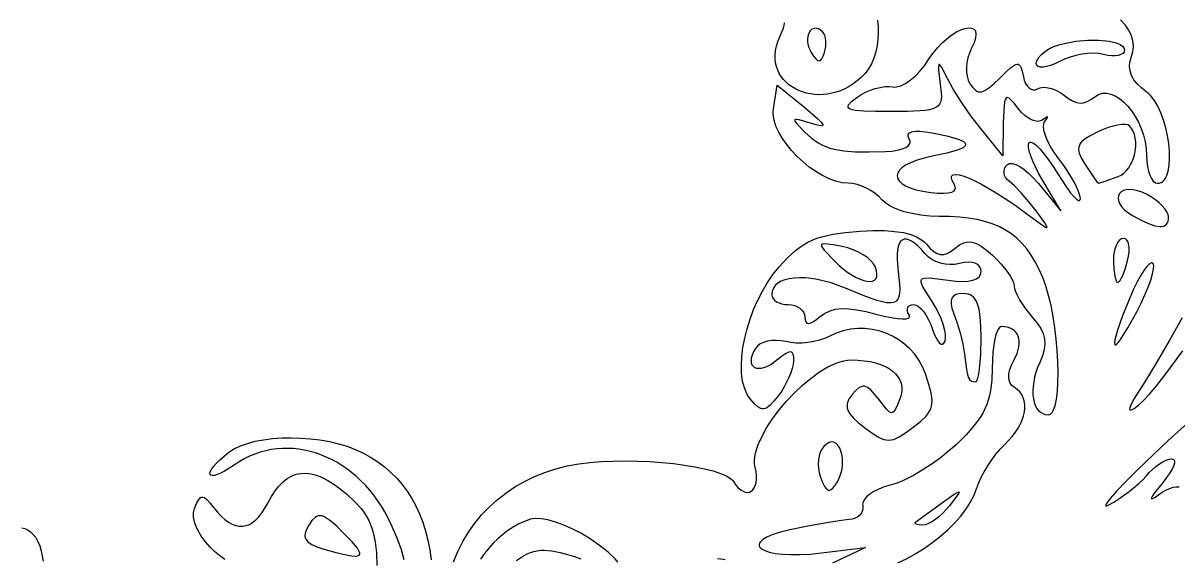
# Model space of a CAD drawing. Header units: millimetres. Extents: x -3.08 to 4.09, y 0 to 4.57.
# Drawn here: x 0.512 to 1.676, y 1.71 to 2.25 of the extents above; entities that cross this region are included whole.
import ezdxf

# ---------------------------------------------------------------- set-up
doc = ezdxf.new("R2010")
doc.units = ezdxf.units.MM

msp = doc.modelspace()

# ---------------------------------------------------------------- linework, layer by layer
at = {"flags": 128}
for points in [[(0.94569, 1.70731), (0.950074, 1.717758), (0.955133, 1.727736), (0.960844, 1.737226), (0.967186, 1.746207), (0.974136, 1.754662), (0.981672, 1.762572), (0.989772, 1.769918), (0.998414, 1.776682), (1.007574, 1.782844), (1.017232, 1.788386), (1.027365, 1.79329), (1.03795, 1.797537), (1.048965, 1.801107), (1.060388, 1.803983), (1.072198, 1.806146), (1.083076, 1.807505), (1.094582, 1.808444), (1.106551, 1.808982), (1.118813, 1.809139), (1.131203, 1.808934), (1.143554, 1.808385), (1.155697, 1.807512), (1.167467, 1.806335), (1.178695, 1.804872), (1.189215, 1.803142), (1.198859, 1.801165), (1.207461, 1.79896), (1.214854, 1.796546), (1.220869, 1.793942), (1.22534, 1.791168), (1.226945, 1.789723), (1.2281, 1.788243), (1.230477, 1.784791), (1.232881, 1.782029), (1.235278, 1.779934), (1.237632, 1.778482), (1.239909, 1.77765), (1.242074, 1.777415), (1.244091, 1.777754), (1.245927, 1.778644), (1.247546, 1.78006), (1.248913, 1.781981), (1.249994, 1.784382), (1.250753, 1.787241), (1.251156, 1.790534), (1.251168, 1.794237), (1.250753, 1.798329), (1.249878, 1.802784), (1.249357, 1.805969), (1.249259, 1.809385), (1.249565, 1.813009), (1.250256, 1.816821), (1.252712, 1.824917), (1.256473, 1.8335), (1.261382, 1.842394), (1.267284, 1.851426), (1.274022, 1.860421), (1.281441, 1.869205), (1.289384, 1.877602), (1.297696, 1.88544), (1.306222, 1.892543), (1.314804, 1.898738), (1.323288, 1.903848), (1.331516, 1.907702), (1.335487, 1.909102), (1.339335, 1.910123), (1.343041, 1.910742), (1.346587, 1.910937), (1.3534, 1.910704), (1.359797, 1.910109), (1.365759, 1.909164), (1.37127, 1.907886), (1.376311, 1.906287), (1.380864, 1.904383), (1.384912, 1.902187), (1.388437, 1.899713), (1.391422, 1.896977), (1.393848, 1.893991), (1.395698, 1.890771), (1.396954, 1.88733), (1.397598, 1.883683), (1.397613, 1.879843), (1.396981, 1.875826), (1.395684, 1.871646), (1.393264, 1.865565), (1.391195, 1.86122), (1.389261, 1.858608), (1.388276, 1.857952), (1.387245, 1.857729), (1.386138, 1.857939), (1.384931, 1.858582), (1.382104, 1.861165), (1.374045, 1.871521), (1.369973, 1.876794), (1.366412, 1.880671), (1.363216, 1.883177), (1.360241, 1.884337), (1.358791, 1.884419), (1.357342, 1.884175), (1.354375, 1.882716), (1.351194, 1.879985), (1.347656, 1.876007), (1.344747, 1.871897), (1.343028, 1.867995), (1.342627, 1.866088), (1.342539, 1.86419), (1.342769, 1.86229), (1.343321, 1.860373), (1.345415, 1.856432), (1.348861, 1.852259), (1.353701, 1.847741), (1.359975, 1.842771), (1.3677, 1.837175), (1.374065, 1.833183), (1.376879, 1.831789), (1.379524, 1.830797), (1.382056, 1.830206), (1.384533, 1.830019), (1.387011, 1.830234), (1.389548, 1.830852), (1.395024, 1.8333), (1.401418, 1.837364), (1.409184, 1.843048), (1.416435, 1.848811), (1.421866, 1.854019), (1.423929, 1.856545), (1.425573, 1.859087), (1.426811, 1.861698), (1.427653, 1.864429), (1.428111, 1.867331), (1.428199, 1.870457), (1.427309, 1.877585), (1.425077, 1.886228), (1.4216, 1.896798), (1.418659, 1.903907), (1.415007, 1.910498), (1.410708, 1.916547), (1.405825, 1.922028), (1.40042, 1.926919), (1.394558, 1.931193), (1.3883, 1.934826), (1.38171, 1.937795), (1.374851, 1.940073), (1.367786, 1.941638), (1.360578, 1.942463), (1.35329, 1.942525), (1.345985, 1.941799), (1.338727, 1.94026), (1.331577, 1.937884), (1.3246, 1.934646), (1.319901, 1.9325), (1.314618, 1.930734), (1.308934, 1.929369), (1.303026, 1.928427), (1.297074, 1.927928), (1.291259, 1.927896), (1.285758, 1.92835), (1.280753, 1.929312), (1.276021, 1.930248), (1.271293, 1.930615), (1.266696, 1.930442), (1.262356, 1.929757), (1.258397, 1.928587), (1.254947, 1.926961), (1.25213, 1.924906), (1.250073, 1.922451), (1.248114, 1.918924), (1.246753, 1.915689), (1.245956, 1.912764), (1.245691, 1.910165), (1.245923, 1.907911), (1.246621, 1.906019), (1.24775, 1.904507), (1.249278, 1.903392), (1.251171, 1.902692), (1.253397, 1.902425), (1.255922, 1.902609), (1.258713, 1.90326), (1.261738, 1.904396), (1.264962, 1.906036), (1.268353, 1.908197), (1.271878, 1.910896), (1.276558, 1.914635), (1.280323, 1.917275), (1.283257, 1.918811), (1.285446, 1.919236), (1.286288, 1.91903), (1.286975, 1.918543), (1.287931, 1.916728), (1.288398, 1.913782), (1.288462, 1.909701), (1.288088, 1.906238), (1.287154, 1.902235), (1.285722, 1.897836), (1.283854, 1.893182), (1.279059, 1.883684), (1.276257, 1.879124), (1.273267, 1.874882), (1.268803, 1.869245), (1.265014, 1.865152), (1.26169, 1.862581), (1.260138, 1.861858), (1.258625, 1.861507), (1.257124, 1.861524), (1.25561, 1.861906), (1.252439, 1.863757), (1.248903, 1.867034), (1.244795, 1.871715), (1.243033, 1.874095), (1.241476, 1.876733), (1.238961, 1.882724), (1.237225, 1.889576), (1.236242, 1.897174), (1.235988, 1.905402), (1.236437, 1.914147), (1.237564, 1.923294), (1.239343, 1.932729), (1.241751, 1.942337), (1.24476, 1.952003), (1.248347, 1.961614), (1.252486, 1.971055), (1.257152, 1.980211), (1.26232, 1.988968), (1.267964, 1.997211), (1.274059, 2.004826), (1.282348, 2.013784), (1.290393, 2.021117), (1.294447, 2.024228), (1.298588, 2.026997), (1.302865, 2.029447), (1.307326, 2.031599), (1.312022, 2.033474), (1.317, 2.035094), (1.328004, 2.037656), (1.34073, 2.039458), (1.355573, 2.040673), (1.368602, 2.041216), (1.380187, 2.041151), (1.390382, 2.040467), (1.399245, 2.039152), (1.40683, 2.037198), (1.413196, 2.034591), (1.418397, 2.031323), (1.420578, 2.029437), (1.422489, 2.027382), (1.426279, 2.023173), (1.429819, 2.020059), (1.433215, 2.018027), (1.436567, 2.017062), (1.439981, 2.017152), (1.443558, 2.018284), (1.447401, 2.020444), (1.451614, 2.023618), (1.455938, 2.026777), (1.460086, 2.028832), (1.464195, 2.029756), (1.468406, 2.029522), (1.472856, 2.028104), (1.477685, 2.025475), (1.48303, 2.021609), (1.489031, 2.016479), (1.49345, 2.012246), (1.497574, 2.007853), (1.501312, 2.003426), (1.504574, 1.999093), (1.507269, 1.994984), (1.509306, 1.991225), (1.510595, 1.987945), (1.511045, 1.985271), (1.511421, 1.982583), (1.512499, 1.979274), (1.514203, 1.975472), (1.516458, 1.971307), (1.522318, 1.962405), (1.529475, 1.953604), (1.534198, 1.947956), (1.537778, 1.942624), (1.540242, 1.937448), (1.541614, 1.932267), (1.541922, 1.926921), (1.54119, 1.921248), (1.539445, 1.91509), (1.536712, 1.908284), (1.534638, 1.903259), (1.532941, 1.898295), (1.531613, 1.893429), (1.530648, 1.888697), (1.530042, 1.884135), (1.529787, 1.87978), (1.529879, 1.875668), (1.530311, 1.871835), (1.531076, 1.868317), (1.53217, 1.86515), (1.533586, 1.862372), (1.535319, 1.860017), (1.537362, 1.858122), (1.53971, 1.856724), (1.542356, 1.855859), (1.545295, 1.855562), (1.546723, 1.85584), (1.548037, 1.856655), (1.549237, 1.85798), (1.550326, 1.859786), (1.55217, 1.864735), (1.553579, 1.871281), (1.554562, 1.879201), (1.555127, 1.888277), (1.555283, 1.898285), (1.55504, 1.909007), (1.554405, 1.920219), (1.553388, 1.931703), (1.551997, 1.943236), (1.550242, 1.954597), (1.548131, 1.965566), (1.545674, 1.975922), (1.542878, 1.985443), (1.539753, 1.993909), (1.536085, 2.002105), (1.53219, 2.00963), (1.528035, 2.016505), (1.523587, 2.02275), (1.518812, 2.028383), (1.513679, 2.033424), (1.508153, 2.037893), (1.502203, 2.041809), (1.495795, 2.045191), (1.488896, 2.048059), (1.481473, 2.050433), (1.473493, 2.052331), (1.464924, 2.053774), (1.455733, 2.05478), (1.445886, 2.05537), (1.43535, 2.055562), (1.425913, 2.055882), (1.41676, 2.056807), (1.408069, 2.058287), (1.400015, 2.060271), (1.392776, 2.062707), (1.386528, 2.065547), (1.381448, 2.068737), (1.377712, 2.072229), (1.374519, 2.075577), (1.370741, 2.0787), (1.36652, 2.081531), (1.361993, 2.084), (1.357301, 2.086039), (1.352583, 2.08758), (1.347979, 2.088555), (1.343628, 2.088896), (1.337416, 2.089432), (1.330946, 2.090978), (1.324314, 2.093434), (1.317621, 2.096704), (1.310964, 2.100689), (1.304441, 2.105291), (1.298152, 2.110413), (1.292194, 2.115956), (1.286666, 2.121824), (1.281667, 2.127918), (1.277295, 2.13414), (1.273648, 2.140394), (1.270824, 2.14658), (1.268923, 2.152601), (1.268043, 2.158359), (1.268016, 2.161109), (1.268281, 2.163757), (1.272156, 2.187909), (1.299934, 2.165146), (1.313003, 2.153982), (1.316541, 2.150431), (1.318123, 2.148119), (1.318189, 2.147402), (1.317778, 2.146962), (1.315537, 2.146874), (1.311431, 2.147769), (1.305489, 2.149562), (1.294235, 2.152858), (1.29118, 2.153285), (1.290278, 2.153162), (1.289784, 2.152804), (1.289695, 2.1522), (1.290005, 2.151342), (1.291798, 2.14883), (1.299934, 2.140368), (1.306661, 2.134333), (1.313537, 2.129527), (1.31716, 2.127553), (1.320975, 2.125849), (1.325035, 2.124403), (1.329392, 2.123201), (1.339202, 2.121483), (1.35082, 2.120594), (1.364662, 2.120436), (1.381142, 2.120909), (1.387638, 2.121405), (1.393269, 2.122285), (1.39797, 2.123516), (1.401677, 2.125062), (1.404324, 2.12689), (1.405845, 2.128964), (1.406164, 2.130083), (1.406177, 2.131251), (1.405253, 2.133715), (1.404167, 2.136201), (1.404264, 2.138208), (1.405518, 2.139727), (1.407901, 2.140751), (1.411386, 2.141274), (1.415947, 2.141287), (1.421555, 2.140784), (1.428184, 2.139757), (1.442984, 2.136736), (1.453562, 2.133789), (1.457267, 2.132334), (1.459917, 2.130888), (1.461511, 2.129445), (1.46205, 2.128003), (1.461533, 2.126558), (1.459961, 2.125107), (1.457334, 2.123646), (1.453651, 2.122171), (1.443118, 2.119165), (1.428364, 2.116062), (1.420181, 2.114276), (1.413068, 2.112217), (1.407029, 2.109931), (1.402065, 2.107461), (1.398177, 2.104852), (1.395368, 2.102149), (1.393639, 2.099396), (1.392991, 2.096637), (1.393427, 2.093917), (1.394948, 2.09128), (1.397556, 2.088772), (1.401253, 2.086435), (1.40604, 2.084316), (1.41192, 2.082457), (1.418893, 2.080904), (1.426962, 2.079701), (1.433889, 2.079073), (1.439712, 2.078933), (1.444412, 2.079276), (1.447972, 2.080097), (1.450375, 2.081389), (1.451136, 2.08221), (1.451602, 2.083146), (1.45177, 2.084198), (1.451637, 2.085364), (1.450462, 2.088034), (1.448522, 2.091742), (1.447812, 2.094546), (1.447896, 2.095618), (1.448261, 2.096476), (1.448898, 2.097123), (1.449798, 2.097562), (1.452354, 2.097834), (1.455858, 2.097321), (1.460239, 2.096052), (1.465427, 2.094059), (1.471351, 2.09137), (1.477941, 2.088014), (1.492837, 2.079425), (1.50955, 2.068528), (1.527517, 2.055562), (1.539422, 2.046774), (1.542606, 2.044786), (1.54353, 2.044417), (1.544019, 2.044475), (1.544078, 2.044967), (1.543716, 2.045898), (1.541753, 2.049109), (1.533073, 2.061118), (1.52582, 2.070355), (1.518264, 2.07908), (1.511295, 2.086309), (1.505809, 2.091062), (1.503821, 2.092794), (1.502312, 2.094756), (1.501291, 2.09688), (1.500765, 2.099099), (1.500744, 2.101344), (1.501237, 2.103549), (1.50225, 2.105644), (1.503795, 2.107562), (1.504806, 2.108312), (1.50602, 2.108759), (1.508995, 2.108787), (1.51259, 2.107724), (1.516675, 2.105646), (1.521122, 2.10263), (1.525801, 2.098754), (1.530582, 2.094094), (1.535337, 2.088729), (1.558128, 2.061118), (1.539253, 2.092632), (1.535579, 2.099082), (1.532382, 2.105331), (1.529716, 2.111224), (1.527635, 2.116609), (1.526192, 2.121332), (1.525441, 2.125239), (1.525434, 2.128177), (1.525727, 2.129235), (1.526225, 2.129993), (1.526938, 2.130396), (1.527862, 2.130406), (1.530288, 2.129317), (1.533386, 2.126854), (1.537038, 2.123147), (1.541128, 2.118327), (1.545538, 2.112522), (1.550151, 2.105863), (1.55485, 2.098479), (1.563697, 2.084946), (1.567569, 2.079746), (1.570948, 2.075727), (1.573741, 2.072991), (1.575854, 2.071641), (1.576627, 2.071517), (1.577195, 2.071779), (1.577547, 2.072437), (1.57767, 2.073507), (1.577229, 2.07656), (1.575956, 2.080506), (1.57394, 2.085179), (1.571271, 2.090415), (1.56433, 2.101915), (1.560238, 2.107849), (1.55585, 2.113687), (1.55162, 2.119468), (1.547989, 2.125249), (1.545013, 2.130876), (1.54275, 2.136194), (1.541256, 2.141049), (1.540589, 2.145285), (1.540805, 2.148748), (1.541262, 2.150142), (1.541962, 2.151284), (1.544262, 2.154455), (1.544688, 2.155369), (1.544644, 2.155826), (1.544136, 2.15582), (1.543174, 2.155343), (1.53992, 2.152951), (1.537608, 2.151706), (1.534875, 2.151304), (1.531821, 2.151701), (1.528547, 2.15285), (1.525154, 2.154707), (1.521742, 2.157225), (1.518413, 2.160358), (1.515267, 2.164062), (1.510858, 2.16966), (1.507414, 2.173386), (1.506014, 2.174511), (1.504809, 2.175125), (1.503783, 2.175214), (1.50292, 2.174764), (1.502205, 2.173759), (1.501622, 2.172186), (1.500791, 2.167277), (1.500031, 2.150007), (1.499434, 2.116673), (1.47692, 2.144451), (1.467329, 2.15699), (1.457849, 2.170597), (1.449574, 2.183631), (1.4436, 2.194451), (1.4379, 2.205569), (1.436178, 2.208117), (1.435573, 2.208618), (1.43513, 2.208595), (1.434697, 2.206958), (1.434821, 2.20316), (1.436503, 2.188896), (1.437455, 2.180145), (1.43756, 2.176559), (1.437336, 2.173452), (1.436721, 2.17079), (1.435653, 2.16854), (1.434072, 2.166667), (1.431915, 2.165137), (1.42912, 2.163915), (1.425627, 2.162967), (1.421374, 2.162259), (1.416298, 2.161757), (1.403435, 2.161232), (1.386545, 2.161118), (1.371086, 2.161225), (1.359293, 2.161613), (1.350928, 2.16238), (1.347958, 2.162936), (1.345757, 2.163623), (1.344295, 2.164454), (1.343542, 2.165441), (1.34347, 2.166596), (1.344049, 2.167932), (1.34704, 2.171195), (1.352281, 2.175326), (1.356532, 2.178107), (1.361163, 2.180564), (1.366026, 2.182655), (1.370972, 2.184335), (1.375851, 2.18556), (1.380515, 2.186285), (1.384815, 2.186467), (1.3886, 2.186062), (1.390421, 2.18587), (1.392387, 2.185998), (1.396679, 2.187157), (1.401329, 2.189428), (1.406189, 2.192698), (1.411111, 2.196854), (1.415946, 2.201785), (1.420548, 2.207378), (1.424767, 2.213521), (1.429053, 2.219795), (1.433641, 2.225453), (1.43842, 2.230468), (1.443279, 2.234812), (1.448109, 2.238456), (1.452799, 2.241373), (1.457239, 2.243534), (1.461319, 2.244913), (1.464929, 2.245481), (1.467958, 2.24521), (1.470296, 2.244072), (1.471172, 2.24317), (1.471834, 2.24204), (1.472459, 2.239086), (1.472064, 2.235181), (1.470536, 2.230298), (1.467767, 2.224409), (1.465775, 2.220035), (1.46429, 2.215386), (1.463319, 2.210597), (1.462868, 2.205804), (1.462941, 2.201139), (1.463544, 2.19674), (1.464684, 2.192738), (1.466364, 2.189271), (1.469136, 2.185299), (1.471875, 2.182598), (1.473279, 2.181734), (1.474733, 2.181198), (1.476254, 2.180993), (1.477863, 2.181123), (1.481416, 2.182402), (1.485546, 2.185062), (1.490404, 2.189129), (1.496142, 2.194632), (1.502427, 2.200798), (1.507352, 2.205232), (1.511128, 2.20795), (1.512652, 2.208669), (1.513968, 2.208965), (1.515104, 2.208839), (1.516085, 2.208293), (1.516937, 2.207329), (1.517689, 2.205948), (1.518994, 2.201945), (1.520212, 2.196298), (1.521161, 2.19266), (1.522469, 2.189527), (1.524079, 2.18695), (1.52593, 2.184979), (1.527965, 2.183664), (1.530126, 2.183056), (1.532352, 2.183204), (1.534587, 2.184159), (1.537078, 2.185219), (1.540041, 2.185679), (1.543365, 2.185565), (1.546939, 2.184906), (1.550653, 2.18373), (1.554397, 2.182066), (1.55806, 2.17994), (1.561531, 2.177382), (1.565784, 2.174169), (1.569794, 2.171831), (1.573624, 2.170365), (1.577335, 2.169769), (1.580991, 2.170039), (1.584654, 2.171173), (1.588387, 2.173167), (1.592253, 2.176021), (1.596022, 2.178412), (1.60004, 2.179629), (1.604238, 2.179747), (1.608548, 2.178845), (1.612903, 2.177), (1.617236, 2.174288), (1.621477, 2.170788), (1.625561, 2.166576), (1.629417, 2.16173), (1.63298, 2.156328), (1.63618, 2.150445), (1.63895, 2.144161), (1.641223, 2.137552), (1.642931, 2.130695), (1.644005, 2.123668), (1.644378, 2.116548), (1.644605, 2.110994), (1.645255, 2.105812), (1.646283, 2.101115), (1.647642, 2.097019), (1.649288, 2.093635), (1.651175, 2.091078), (1.653257, 2.08946), (1.655489, 2.088896), (1.65742, 2.089113), (1.659173, 2.08975), (1.660751, 2.090781), (1.662158, 2.092182), (1.663395, 2.093927), (1.664467, 2.095993), (1.666126, 2.100985), (1.667159, 2.106962), (1.667589, 2.113726), (1.667442, 2.121079), (1.666741, 2.128823), (1.665511, 2.13676), (1.663776, 2.144694), (1.661561, 2.152426), (1.65889, 2.159759), (1.655786, 2.166495), (1.652275, 2.172436), (1.648381, 2.177386), (1.646298, 2.179427), (1.644128, 2.181146), (1.639147, 2.185028), (1.635014, 2.189093), (1.631743, 2.193307), (1.629349, 2.19764), (1.627844, 2.20206), (1.627243, 2.206534), (1.62756, 2.211032), (1.628809, 2.215521), (1.630523, 2.221434), (1.631107, 2.227221), (1.63059, 2.232862), (1.629001, 2.238334), (1.62637, 2.243617), (1.622724, 2.248688), (1.618093, 2.253527)], [(1.3732, 2.253185), (1.373847, 2.247052), (1.374002, 2.240656), (1.373658, 2.234129), (1.372806, 2.227602), (1.371437, 2.221206), (1.369543, 2.215072), (1.367116, 2.20933), (1.364147, 2.204112), (1.360628, 2.199548), (1.356811, 2.195635), (1.352842, 2.192146), (1.348743, 2.189069), (1.344539, 2.186396), (1.34025, 2.184118), (1.335899, 2.182224), (1.331509, 2.180704), (1.327102, 2.17955), (1.3227, 2.178752), (1.318327, 2.1783), (1.314004, 2.178184), (1.309753, 2.178395), (1.305598, 2.178924), (1.301561, 2.17976), (1.297663, 2.180893), (1.293929, 2.182316), (1.290379, 2.184017), (1.287036, 2.185987), (1.283923, 2.188216), (1.281063, 2.190696), (1.278477, 2.193415), (1.276188, 2.196365), (1.274219, 2.199537), (1.272591, 2.202919), (1.271328, 2.206504), (1.270452, 2.210281), (1.269985, 2.21424), (1.269949, 2.218372), (1.270368, 2.222667), (1.271263, 2.227116), (1.272657, 2.23171), (1.274573, 2.236437), (1.278013, 2.24449), (1.27903, 2.247763), (1.279429, 2.250581)], [(1.317753, 2.241437), (1.315663, 2.24323), (1.313644, 2.244405), (1.311719, 2.245005), (1.309914, 2.245075), (1.308252, 2.244659), (1.306758, 2.243802), (1.305456, 2.242549), (1.304371, 2.240942), (1.303527, 2.239028), (1.302948, 2.23685), (1.302659, 2.234453), (1.302683, 2.231881), (1.303046, 2.229178), (1.303771, 2.226388), (1.304883, 2.223557), (1.306406, 2.220729), (1.308836, 2.217014), (1.31092, 2.214359), (1.312722, 2.212764), (1.314307, 2.212229), (1.315741, 2.212754), (1.317088, 2.214338), (1.318413, 2.216983), (1.319781, 2.220687), (1.320587, 2.223644), (1.321074, 2.226668), (1.321121, 2.232573), (1.3207, 2.235284), (1.319992, 2.237722), (1.319007, 2.239802), (1.317753, 2.241437)], [(1.533267, 2.209534), (1.533626, 2.211742), (1.534653, 2.214068), (1.536277, 2.216443), (1.538427, 2.218797), (1.541029, 2.221058), (1.544013, 2.223157), (1.547306, 2.225025), (1.550837, 2.22659), (1.556009, 2.228356), (1.561517, 2.229838), (1.573172, 2.23197), (1.58506, 2.23302), (1.596444, 2.233024), (1.606585, 2.232016), (1.610958, 2.231144), (1.614743, 2.230031), (1.617848, 2.228684), (1.62018, 2.227105), (1.621646, 2.225299), (1.622156, 2.223271), (1.621725, 2.221359), (1.62049, 2.219793), (1.618539, 2.218591), (1.615956, 2.217772), (1.61283, 2.217355), (1.609248, 2.217358), (1.605295, 2.217801), (1.601059, 2.218701), (1.596346, 2.219556), (1.591028, 2.21986), (1.585287, 2.21964), (1.579305, 2.218927), (1.573265, 2.217749), (1.567348, 2.216135), (1.561737, 2.214114), (1.556614, 2.211715), (1.551923, 2.209415), (1.547546, 2.207677), (1.543581, 2.20651), (1.540123, 2.205922), (1.537267, 2.205921), (1.535108, 2.206518), (1.533743, 2.207719), (1.533267, 2.209534)], [(1.615684, 2.095632), (1.618739, 2.097137), (1.621551, 2.099176), (1.624106, 2.101684), (1.626388, 2.104594), (1.628383, 2.10784), (1.630077, 2.111356), (1.631453, 2.115076), (1.632498, 2.118934), (1.633197, 2.122864), (1.633535, 2.126799), (1.633497, 2.130675), (1.633069, 2.134425), (1.632235, 2.137982), (1.630982, 2.141281), (1.629294, 2.144256), (1.627156, 2.14684), (1.625402, 2.147819), (1.622747, 2.148251), (1.619322, 2.148161), (1.615258, 2.147574), (1.610686, 2.146516), (1.605736, 2.14501), (1.600539, 2.143082), (1.595225, 2.140757), (1.588103, 2.137161), (1.582685, 2.133807), (1.578898, 2.130515), (1.577591, 2.128837), (1.576665, 2.127107), (1.576108, 2.125304), (1.575912, 2.123404), (1.576067, 2.121385), (1.576563, 2.119225), (1.578545, 2.114393), (1.581781, 2.108729), (1.591102, 2.094718), (1.594392, 2.090459), (1.596142, 2.088896), (1.602694, 2.090873), (1.615684, 2.095632)], [(1.6666, 2.055173), (1.666161, 2.05756), (1.6649, 2.060242), (1.662908, 2.063128), (1.660271, 2.066126), (1.657078, 2.069147), (1.653417, 2.072097), (1.649377, 2.074886), (1.645045, 2.077423), (1.640013, 2.079807), (1.63534, 2.081433), (1.631066, 2.082358), (1.627232, 2.082641), (1.623878, 2.082336), (1.621045, 2.081502), (1.618773, 2.080196), (1.617102, 2.078474), (1.616074, 2.076393), (1.615728, 2.074011), (1.616105, 2.071384), (1.617246, 2.06857), (1.619191, 2.065625), (1.62198, 2.062606), (1.625654, 2.059571), (1.630253, 2.056576), (1.638993, 2.05178), (1.646479, 2.048306), (1.65274, 2.046154), (1.657802, 2.045323), (1.659892, 2.045402), (1.661692, 2.04581), (1.663206, 2.046548), (1.664437, 2.047615), (1.665388, 2.049011), (1.666064, 2.050737), (1.666467, 2.052791), (1.6666, 2.055173)], [(1.428392, 1.969618), (1.422814, 1.978251), (1.419042, 1.984706), (1.417889, 1.987193), (1.417255, 1.989226), (1.417162, 1.990836), (1.417632, 1.992054), (1.418687, 1.992908), (1.420351, 1.993429), (1.425591, 1.993596), (1.44435, 1.991271), (1.451997, 1.990371), (1.458692, 1.990052), (1.464415, 1.990309), (1.469146, 1.991137), (1.472861, 1.992529), (1.475542, 1.99448), (1.477166, 1.996983), (1.477712, 2.000034), (1.477305, 2.002844), (1.476123, 2.005177), (1.474221, 2.007011), (1.471656, 2.008328), (1.468484, 2.009106), (1.464762, 2.009325), (1.460546, 2.008966), (1.455892, 2.008007), (1.451247, 2.007177), (1.446405, 2.007015), (1.441509, 2.007481), (1.436701, 2.008534), (1.432124, 2.010134), (1.427919, 2.012241), (1.42423, 2.014814), (1.421198, 2.017812), (1.417415, 2.022136), (1.413874, 2.025712), (1.410583, 2.028543), (1.407549, 2.030636), (1.404781, 2.031995), (1.402286, 2.032625), (1.400072, 2.032533), (1.398147, 2.031722), (1.396519, 2.030198), (1.395195, 2.027967), (1.394184, 2.025033), (1.393493, 2.021402), (1.393129, 2.017079), (1.393102, 2.012068), (1.394087, 2.000007), (1.395407, 1.987395), (1.395607, 1.982339), (1.39542, 1.978092), (1.394784, 1.974634), (1.393638, 1.971947), (1.391923, 1.97001), (1.389576, 1.968805), (1.386538, 1.968313), (1.382747, 1.968515), (1.378143, 1.969392), (1.372665, 1.970925), (1.358843, 1.97588), (1.340795, 1.983229), (1.333564, 1.986044), (1.326461, 1.988409), (1.319533, 1.990328), (1.312825, 1.991805), (1.306385, 1.992844), (1.30026, 1.99345), (1.294496, 1.993627), (1.28914, 1.993378), (1.28424, 1.992709), (1.27984, 1.991623), (1.27599, 1.990124), (1.272734, 1.988217), (1.270121, 1.985906), (1.268196, 1.983195), (1.267007, 1.980088), (1.2666, 1.97659), (1.266941, 1.974597), (1.267916, 1.972738), (1.269457, 1.971054), (1.271496, 1.969585), (1.273965, 1.968372), (1.276796, 1.967455), (1.279919, 1.966876), (1.283267, 1.966673), (1.286615, 1.966418), (1.289738, 1.965687), (1.292569, 1.964532), (1.295038, 1.963005), (1.297077, 1.961156), (1.298619, 1.959039), (1.299594, 1.956703), (1.299934, 1.954201), (1.300152, 1.951294), (1.300825, 1.949242), (1.301977, 1.948044), (1.303635, 1.947703), (1.305824, 1.948219), (1.30857, 1.949594), (1.311899, 1.951828), (1.315837, 1.954923), (1.320344, 1.958075), (1.325341, 1.960397), (1.330935, 1.961895), (1.337229, 1.962571), (1.344329, 1.96243), (1.35234, 1.961476), (1.361368, 1.959713), (1.371517, 1.957146), (1.379781, 1.955026), (1.387071, 1.953482), (1.39329, 1.952515), (1.398342, 1.952128), (1.40213, 1.952323), (1.404558, 1.953103), (1.405232, 1.953712), (1.40553, 1.954469), (1.405439, 1.955372), (1.404948, 1.956423), (1.4039, 1.958483), (1.403357, 1.960404), (1.403301, 1.962145), (1.403712, 1.963663), (1.40457, 1.964917), (1.405858, 1.965865), (1.407555, 1.966464), (1.409642, 1.966673), (1.412018, 1.966163), (1.414551, 1.964701), (1.417164, 1.962389), (1.419779, 1.95933), (1.422318, 1.955626), (1.424703, 1.95138), (1.426855, 1.946695), (1.428698, 1.941673), (1.430408, 1.936921), (1.432181, 1.933009), (1.433965, 1.929985), (1.43571, 1.927897), (1.437362, 1.926795), (1.438871, 1.926726), (1.440186, 1.927739), (1.441253, 1.929882), (1.441806, 1.933076), (1.441636, 1.937104), (1.440796, 1.941801), (1.439338, 1.947005), (1.437316, 1.952552), (1.434783, 1.958278), (1.43179, 1.964021), (1.428392, 1.969618)], [(1.371059, 2.004409), (1.369302, 2.007632), (1.36658, 2.010845), (1.363031, 2.013964), (1.358791, 2.016904), (1.353998, 2.019579), (1.348789, 2.021904), (1.343301, 2.023792), (1.33767, 2.025159), (1.328985, 2.026761), (1.322669, 2.027683), (1.318642, 2.027771), (1.317463, 2.027454), (1.316826, 2.026871), (1.316722, 2.026003), (1.317142, 2.024829), (1.31951, 2.021491), (1.330087, 2.010312), (1.334548, 2.006047), (1.339001, 2.002265), (1.343393, 1.998975), (1.347672, 1.996185), (1.351785, 1.993901), (1.35568, 1.992132), (1.359304, 1.990885), (1.362604, 1.990168), (1.365528, 1.989988), (1.368024, 1.990353), (1.370039, 1.99127), (1.37152, 1.992748), (1.372415, 1.994793), (1.372672, 1.997413), (1.372237, 2.000616), (1.371059, 2.004409)], [(1.625364, 2.011118), (1.62633, 2.015582), (1.626833, 2.019746), (1.626891, 2.02352), (1.626521, 2.026812), (1.62574, 2.029531), (1.624567, 2.031587), (1.62302, 2.032886), (1.621114, 2.03334), (1.619091, 2.032886), (1.617203, 2.031587), (1.615493, 2.029531), (1.614001, 2.026812), (1.61277, 2.02352), (1.611839, 2.019746), (1.61125, 2.015582), (1.611045, 2.011118), (1.611381, 2.002489), (1.612295, 1.995423), (1.613646, 1.990649), (1.614442, 1.989349), (1.615295, 1.988896), (1.61627, 1.989349), (1.617409, 1.990649), (1.620012, 1.995423), (1.622773, 2.002489), (1.625364, 2.011118)], [(1.650878, 2.008312), (1.650158, 2.008736), (1.649287, 2.008739), (1.647139, 2.00755), (1.64453, 2.004884), (1.641552, 2.000882), (1.638301, 1.995681), (1.63487, 1.989422), (1.631356, 1.982243), (1.62785, 1.974284), (1.62021, 1.955217), (1.615104, 1.940815), (1.612477, 1.931205), (1.612075, 1.928235), (1.612272, 1.92651), (1.612593, 1.926119), (1.613061, 1.926045), (1.614435, 1.926856), (1.616386, 1.928958), (1.618907, 1.932366), (1.625634, 1.943167), (1.634559, 1.959382), (1.638957, 1.968091), (1.642816, 1.976461), (1.646068, 1.98429), (1.648646, 1.991378), (1.650483, 1.997525), (1.651512, 2.00253), (1.651666, 2.006193), (1.651394, 2.007458), (1.650878, 2.008312)], [(1.477712, 1.93334), (1.477495, 1.94484), (1.476809, 1.954376), (1.475601, 1.962081), (1.473817, 1.968088), (1.472693, 1.970496), (1.471404, 1.972529), (1.469944, 1.974204), (1.468307, 1.975537), (1.466486, 1.976545), (1.464474, 1.977245), (1.45985, 1.977784), (1.455569, 1.977513), (1.452186, 1.97668), (1.449687, 1.975258), (1.448057, 1.973218), (1.447284, 1.970535), (1.447352, 1.967179), (1.44825, 1.963123), (1.449962, 1.95834), (1.45328, 1.949037), (1.456436, 1.93808), (1.459073, 1.926836), (1.460837, 1.916673), (1.463045, 1.901253), (1.464026, 1.896343), (1.465074, 1.892935), (1.4663, 1.89076), (1.467815, 1.889542), (1.46973, 1.889012), (1.472156, 1.888896), (1.472722, 1.889126), (1.473272, 1.889803), (1.474313, 1.892402), (1.475257, 1.896513), (1.47608, 1.901951), (1.477273, 1.916083), (1.477712, 1.93334)], [(1.393754, 1.706402), (1.402989, 1.710879), (1.411985, 1.71585), (1.42067, 1.721263), (1.428972, 1.727064), (1.436818, 1.7332), (1.444137, 1.739617), (1.450856, 1.746262), (1.456903, 1.753083), (1.462207, 1.760025), (1.466695, 1.767035), (1.470294, 1.774061), (1.472934, 1.781048), (1.474871, 1.786375), (1.477502, 1.792131), (1.480709, 1.798132), (1.484376, 1.804196), (1.488387, 1.810141), (1.492623, 1.815785), (1.496969, 1.820944), (1.501309, 1.825437), (1.505374, 1.829561), (1.508999, 1.833741), (1.512179, 1.837953), (1.514909, 1.842168), (1.517186, 1.846361), (1.519005, 1.850504), (1.520361, 1.854572), (1.52125, 1.858536), (1.521667, 1.862371), (1.521608, 1.86605), (1.521068, 1.869547), (1.520043, 1.872834), (1.518529, 1.875885), (1.51652, 1.878673), (1.514013, 1.881171), (1.511003, 1.883354), (1.508613, 1.885267), (1.506892, 1.887623), (1.505839, 1.890409), (1.505455, 1.893611), (1.50574, 1.897217), (1.506695, 1.901213), (1.508319, 1.905587), (1.510614, 1.910326), (1.513866, 1.917495), (1.515666, 1.924037), (1.516034, 1.927042), (1.516053, 1.929851), (1.515727, 1.932454), (1.515062, 1.934837), (1.514062, 1.936986), (1.512732, 1.938891), (1.511076, 1.940537), (1.509099, 1.941912), (1.506805, 1.943004), (1.5042, 1.943799), (1.501288, 1.944286), (1.498073, 1.944451), (1.497131, 1.944232), (1.496216, 1.943588), (1.494483, 1.941115), (1.492912, 1.937205), (1.491541, 1.932033), (1.490409, 1.925771), (1.489553, 1.918594), (1.489012, 1.910675), (1.488823, 1.902187), (1.488437, 1.890449), (1.487178, 1.879986), (1.486174, 1.875131), (1.484893, 1.870474), (1.483318, 1.865973), (1.481429, 1.861588), (1.479206, 1.857279), (1.476631, 1.853004), (1.470348, 1.844396), (1.462426, 1.835441), (1.452712, 1.825812), (1.444835, 1.818818), (1.436284, 1.812009), (1.427331, 1.805556), (1.41825, 1.799628), (1.409313, 1.794394), (1.400794, 1.790023), (1.392965, 1.786685), (1.3861, 1.784548), (1.380033, 1.782843), (1.374479, 1.780733), (1.369553, 1.778299), (1.365368, 1.775626), (1.362038, 1.772798), (1.359679, 1.769898), (1.358402, 1.767009), (1.358206, 1.765595), (1.358323, 1.764215), (1.35853, 1.761546), (1.358066, 1.759014), (1.356987, 1.756678), (1.35535, 1.754595), (1.353214, 1.752825), (1.350635, 1.751424), (1.347671, 1.750451), (1.344378, 1.749965), (1.334532, 1.748824), (1.320043, 1.746501), (1.302865, 1.743338), (1.284948, 1.739673), (1.27536, 1.737331), (1.267625, 1.734879), (1.261676, 1.732366), (1.257446, 1.729841), (1.25487, 1.727353), (1.254181, 1.726138), (1.25388, 1.72495), (1.253959, 1.723797), (1.25441, 1.722683), (1.256394, 1.720599), (1.259764, 1.718747), (1.264455, 1.717177), (1.2704, 1.715938), (1.277532, 1.715078), (1.285784, 1.714646), (1.295091, 1.714691), (1.305385, 1.715263), (1.3166, 1.716409), (1.361045, 1.721923), (1.327712, 1.706007)], [(1.680236, 1.953345), (1.667295, 1.930107), (1.654187, 1.907688), (1.642517, 1.888896), (1.632019, 1.871924), (1.629036, 1.866305), (1.62755, 1.862541), (1.627365, 1.861343), (1.627551, 1.860593), (1.628105, 1.860287), (1.629027, 1.860419), (1.631968, 1.861978), (1.636364, 1.865229), (1.641102, 1.869647), (1.647277, 1.876396), (1.654628, 1.88514), (1.662896, 1.895545), (1.681134, 1.919991)], [(1.698629, 1.858904), (1.665878, 1.829284), (1.635623, 1.800601), (1.623731, 1.788738), (1.614323, 1.77888), (1.607641, 1.771292), (1.603929, 1.76624), (1.603263, 1.764747), (1.603432, 1.763987), (1.604464, 1.763993), (1.606392, 1.764798), (1.611336, 1.767515), (1.616513, 1.770731), (1.626951, 1.778184), (1.636478, 1.786205), (1.640516, 1.79013), (1.643864, 1.79384)], [(0.896175, 1.709382), (0.893341, 1.719639), (0.888955, 1.73131), (0.882975, 1.74509), (0.879906, 1.751504), (0.876602, 1.757667), (0.873077, 1.763575), (0.86934, 1.769224), (0.865404, 1.77461), (0.861278, 1.779728), (0.856976, 1.784574), (0.852507, 1.789144), (0.847884, 1.793434), (0.843116, 1.797438), (0.838217, 1.801154), (0.833196, 1.804577), (0.828065, 1.807702), (0.822835, 1.810526), (0.817518, 1.813044), (0.812125, 1.815251), (0.806666, 1.817145), (0.801154, 1.818719), (0.795599, 1.819971), (0.790013, 1.820895), (0.784407, 1.821488), (0.778792, 1.821746), (0.77318, 1.821663), (0.767581, 1.821236), (0.762007, 1.820461), (0.756469, 1.819334), (0.750978, 1.817849), (0.745546, 1.816003), (0.740184, 1.813792), (0.734903, 1.811211), (0.729714, 1.808256), (0.724628, 1.804923), (0.7149, 1.798759), (0.710922, 1.796719), (0.707554, 1.795333), (0.704808, 1.794566), (0.702696, 1.794388), (0.701233, 1.794765), (0.70043, 1.795666), (0.700302, 1.797059), (0.700861, 1.798911), (0.70212, 1.80119), (0.704093, 1.803865), (0.706792, 1.806902), (0.710231, 1.810269), (0.719378, 1.817868), (0.724739, 1.821321), (0.731032, 1.824307), (0.738147, 1.826825), (0.74597, 1.828876), (0.754391, 1.83046), (0.763296, 1.831579), (0.772575, 1.832232), (0.782114, 1.83242), (0.791803, 1.832143), (0.801529, 1.831403), (0.81118, 1.830199), (0.820644, 1.828532), (0.829809, 1.826402), (0.838564, 1.82381), (0.846795, 1.820757), (0.854392, 1.817243), (0.862178, 1.812899), (0.8695, 1.808163), (0.87636, 1.80303), (0.88276, 1.797498), (0.888702, 1.791563), (0.894188, 1.785221), (0.899221, 1.77847), (0.903802, 1.771305), (0.907933, 1.763724), (0.911616, 1.755723), (0.914853, 1.747298), (0.917646, 1.738446), (0.919997, 1.729164), (0.921909, 1.719448), (0.923382, 1.709295)], [(1.336309, 1.819187), (1.334729, 1.822681), (1.332991, 1.825338), (1.331092, 1.827159), (1.329034, 1.828144), (1.326816, 1.828292), (1.324438, 1.827603), (1.321898, 1.826078), (1.319198, 1.823715), (1.317121, 1.821077), (1.315485, 1.817832), (1.314303, 1.814107), (1.31359, 1.810029), (1.31336, 1.805725), (1.313627, 1.801322), (1.314406, 1.796948), (1.315712, 1.792729), (1.317907, 1.787407), (1.319915, 1.78349), (1.321821, 1.780954), (1.323712, 1.779776), (1.324678, 1.779689), (1.325672, 1.779933), (1.32779, 1.781403), (1.330149, 1.784162), (1.332837, 1.788187), (1.334617, 1.791591), (1.336041, 1.795383), (1.337096, 1.799436), (1.337765, 1.803625), (1.338036, 1.807821), (1.337893, 1.811898), (1.337322, 1.815729), (1.336309, 1.819187)], [(1.643864, 1.79384), (1.64698, 1.79731), (1.650338, 1.800547), (1.653834, 1.803482), (1.657363, 1.806041), (1.660817, 1.808156), (1.664093, 1.809754), (1.667084, 1.810765), (1.669684, 1.811118), (1.671555, 1.810611), (1.672128, 1.809997), (1.672466, 1.80916), (1.672456, 1.806865), (1.671566, 1.803828), (1.669834, 1.800151), (1.667301, 1.795936), (1.664006, 1.791285), (1.659989, 1.786298), (1.652449, 1.776965), (1.650329, 1.773877), (1.649319, 1.771871), (1.649232, 1.77128), (1.649425, 1.770968), (1.650653, 1.771189), (1.653011, 1.772556), (1.656503, 1.77509), (1.660209, 1.777674), (1.663955, 1.779793), (1.667639, 1.781423), (1.671159, 1.782538), (1.674413, 1.783112), (1.677296, 1.783121)], [(0.715382, 1.70988), (0.710032, 1.713714), (0.704953, 1.717969), (0.700225, 1.72256), (0.695931, 1.727403), (0.69215, 1.732412), (0.688965, 1.737501), (0.686458, 1.742587), (0.684708, 1.747583), (0.683798, 1.752405), (0.683809, 1.756968), (0.684823, 1.761187), (0.686863, 1.766152), (0.688722, 1.769716), (0.690543, 1.771887), (0.691483, 1.772451), (0.692467, 1.77267), (0.693511, 1.772543), (0.694635, 1.772071), (0.697188, 1.770097), (0.700268, 1.766754), (0.704017, 1.762048), (0.707828, 1.757392), (0.711603, 1.753395), (0.715338, 1.750058), (0.719029, 1.747381), (0.722673, 1.745363), (0.726266, 1.744003), (0.729804, 1.743303), (0.733283, 1.74326), (0.7367, 1.743875), (0.74005, 1.745148), (0.743331, 1.747078), (0.746539, 1.749666), (0.749669, 1.752909), (0.752718, 1.756809), (0.755683, 1.761365), (0.758559, 1.766576), (0.762181, 1.773123), (0.765948, 1.778868), (0.769869, 1.783811), (0.77395, 1.787955), (0.778198, 1.791299), (0.782623, 1.793845), (0.787231, 1.795593), (0.792029, 1.796545), (0.797026, 1.7967), (0.802229, 1.796061), (0.807646, 1.794627), (0.813283, 1.7924), (0.81915, 1.789381), (0.825253, 1.78557), (0.831599, 1.780968), (0.838198, 1.775576), (0.846101, 1.768268), (0.852598, 1.761035), (0.855355, 1.757361), (0.857804, 1.753602), (0.85996, 1.749725), (0.861837, 1.745694), (0.863449, 1.741476), (0.864812, 1.737036), (0.866846, 1.727353), (0.868056, 1.71637), (0.868559, 1.703812)], [(1.411962, 1.74759), (1.438823, 1.767034), (1.450566, 1.775437), (1.453779, 1.777412), (1.455304, 1.777866), (1.455453, 1.777513), (1.455204, 1.77677), (1.453543, 1.774095), (1.445795, 1.763896), (1.442494, 1.75999), (1.438957, 1.756346), (1.435294, 1.753043), (1.431614, 1.750163), (1.428028, 1.747784), (1.424646, 1.745985), (1.421578, 1.744848), (1.418934, 1.744451), (1.414797, 1.744699), (1.412104, 1.745375), (1.41137, 1.74584), (1.411082, 1.746373), (1.41127, 1.746961), (1.411962, 1.74759)], [(0.835364, 1.736118), (0.828056, 1.743193), (0.822039, 1.748434), (0.817076, 1.751895), (0.814918, 1.752976), (0.812936, 1.753633), (0.8111, 1.753873), (0.809381, 1.753703), (0.807751, 1.753129), (0.806179, 1.752159), (0.803094, 1.749056), (0.799892, 1.744451), (0.797495, 1.740046), (0.796207, 1.736191), (0.79607, 1.732812), (0.796447, 1.731279), (0.797128, 1.729838), (0.799423, 1.727197), (0.802998, 1.724816), (0.807894, 1.722624), (0.814156, 1.720548), (0.828532, 1.716531), (0.839315, 1.71404), (0.843398, 1.713394), (0.846627, 1.713163), (0.849019, 1.713357), (0.850588, 1.713989), (0.851351, 1.715069), (0.851321, 1.716609), (0.850515, 1.718619), (0.848947, 1.721111), (0.843588, 1.727584), (0.835364, 1.736118)], [(1.111417, 1.707114), (1.108601, 1.710433), (1.101734, 1.717048), (1.093077, 1.723849), (1.082462, 1.73109), (1.074017, 1.736182), (1.065433, 1.740649), (1.056928, 1.74442), (1.04872, 1.747425), (1.041029, 1.749592), (1.034073, 1.75085), (1.02807, 1.751127), (1.025495, 1.750877), (1.023239, 1.750354), (1.017319, 1.748201), (1.011581, 1.745572), (1.006032, 1.742489), (1.000679, 1.738975), (0.99553, 1.73505), (0.990592, 1.730738), (0.985872, 1.726061), (0.981378, 1.72104), (0.977115, 1.715697), (0.973092, 1.710055)], [(0.510779, 1.741667), (0.513771, 1.741019), (0.516702, 1.739697), (0.519522, 1.73772), (0.52218, 1.735102), (0.524625, 1.731863), (0.526806, 1.728018), (0.528671, 1.723584), (0.530171, 1.71858), (0.531253, 1.713021), (0.532184, 1.708172)], [(1.009438, 1.70882), (1.0165, 1.713519), (1.019922, 1.715311), (1.023314, 1.716746), (1.026708, 1.717838), (1.030135, 1.718597), (1.033628, 1.719036), (1.037219, 1.719167), (1.044821, 1.718549), (1.053198, 1.71684), (1.060709, 1.714816), (1.067638, 1.71265), (1.073998, 1.710331)], [(1.219568, 1.709426), (1.21335, 1.710413), (1.211997, 1.710259)]]:
    msp.add_lwpolyline(points, dxfattribs=at)

doc.saveas('drawing.dxf')
